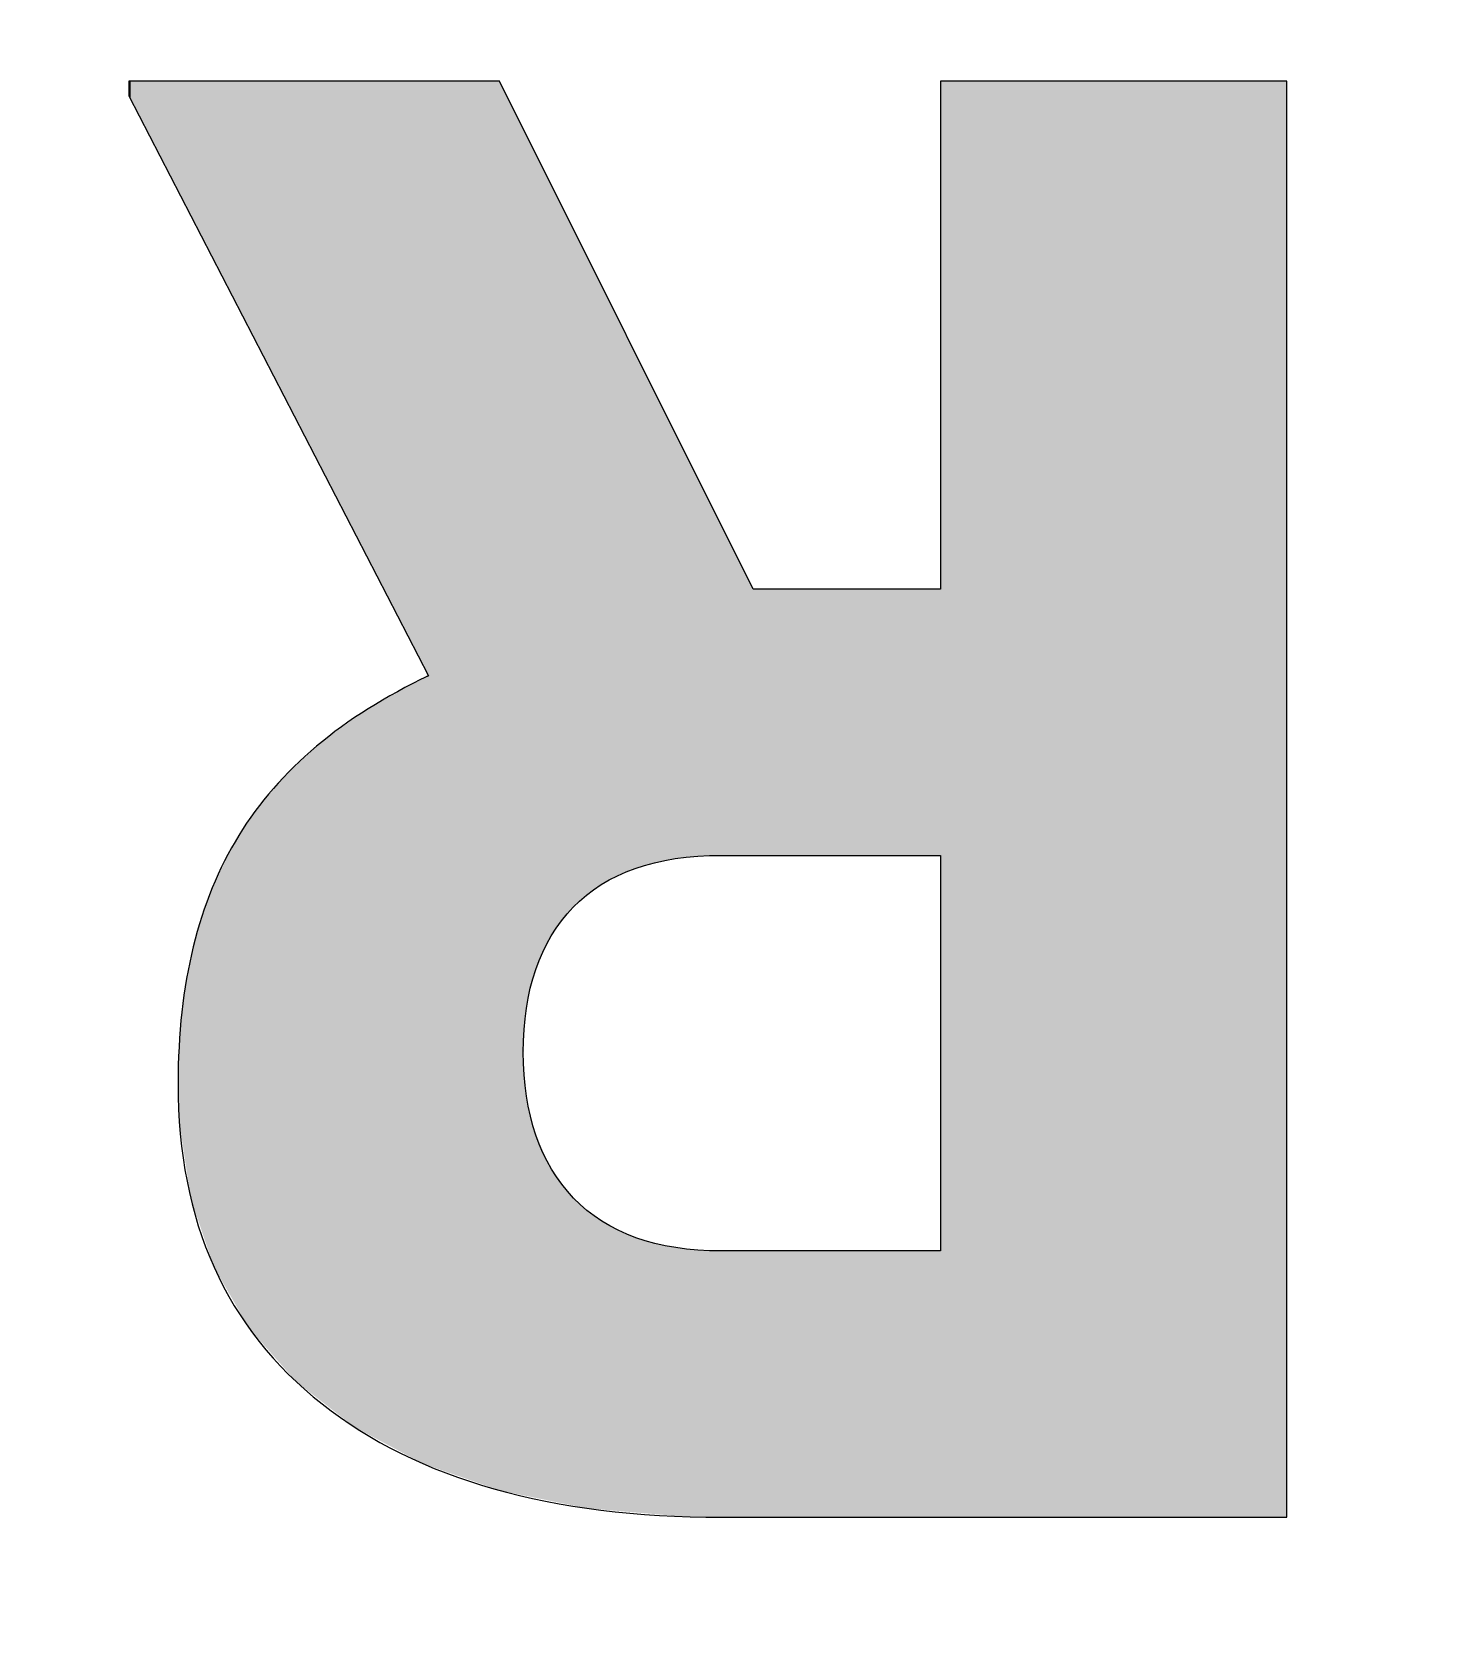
# Model space of a CAD drawing. Extents: x 722 to 1092, y -228 to 1.
# Drawn here: x 768.6 to 771.939, y -104.68 to -100.839 of the extents above; entities that cross this region are included whole.
import ezdxf

# ---------------------------------------------------------------- set-up
doc = ezdxf.new("R2010")
doc.units = 0
doc.layers.add('BOX', color=7, linetype='CONTINUOUS')

# ---------------------------------------------------------------- blocks, each defined once
blk = doc.blocks.new('BLOCK_4')
at = {"layer": 'BOX'}
blk.add_open_spline([(815.3879, -94.5482), (815.3879, -94.5482), (815.3879, -101.2533), (815.3879, -101.2533), (815.3879, -101.2533), (815.3884, -101.2533), (815.3884, -101.2533), (815.3884, -101.2533), (818.3884, -101.2533), (818.3884, -101.2533), (818.3884, -101.2533), (818.3884, -114.1533), (818.3884, -114.1533), (818.3884, -114.1533), (813.1189, -114.1533), (813.1189, -114.1533), (813.1189, -114.1533), (813.1189, -117.1533), (813.1189, -117.1533), (813.1189, -117.1533), (806.682, -117.1533), (806.682, -117.1533), (806.682, -117.1533), (806.682, -113.4533), (806.682, -113.4533), (806.682, -113.4533), (804.0849, -113.4533), (804.0849, -113.4533), (804.0849, -113.4533), (804.0849, -117.1533), (804.0849, -117.1533), (804.0849, -117.1533), (797.6189, -117.1533), (797.6189, -117.1533), (797.6189, -117.1533), (797.6189, -114.1533), (797.6189, -114.1533), (797.6189, -114.1533), (776.3884, -114.1533), (776.3884, -114.1533), (776.3884, -114.1533), (776.3884, -117.1533), (776.3884, -117.1533), (776.3884, -117.1533), (765.3884, -117.1533), (765.3884, -117.1533), (765.3884, -117.1533), (765.3884, -114.1533), (765.3884, -114.1533), (765.3884, -114.1533), (744.1578, -114.1533), (744.1578, -114.1533), (744.1578, -114.1533), (744.1578, -117.1533), (744.1578, -117.1533), (744.1578, -117.1533), (737.7435, -117.1533), (737.7435, -117.1533), (737.7435, -117.1533), (737.7435, -113.4533), (737.7435, -113.4533), (737.7435, -113.4533), (735.0994, -113.4533), (735.0994, -113.4533), (735.0994, -113.4533), (735.0994, -117.1533), (735.0994, -117.1533), (735.0994, -117.1533), (728.6578, -117.1533), (728.6578, -117.1533), (728.6578, -117.1533), (728.6578, -114.1533), (728.6578, -114.1533), (728.6578, -114.1533), (723.3884, -114.1533), (723.3884, -114.1533), (723.3884, -114.1533), (723.3884, -101.2533), (723.3884, -101.2533), (723.3884, -101.2533), (726.3884, -101.2533), (726.3884, -101.2533), (726.3884, -101.2533), (726.3897, -101.2547), (726.3897, -101.2547), (726.3897, -101.2547), (726.3897, -94.5496), (726.3897, -94.5496), (726.3897, -94.5496), (726.3906, -94.5496), (726.3906, -94.5496), (726.3906, -94.5496), (730.4906, -94.5496), (730.4906, -94.5496), (730.4906, -94.5496), (730.4906, -95.7996), (730.4906, -95.7996), (730.4906, -95.7996), (732.5096, -95.7996), (732.5096, -95.7996), (732.5096, -95.7996), (732.5096, -94.5496), (732.5096, -94.5496), (732.5096, -94.5496), (735.4906, -94.5496), (735.4906, -94.5496), (735.4906, -94.5496), (735.4906, -92.0496), (735.4906, -92.0496), (735.4906, -92.0496), (732.5096, -92.0496), (732.5096, -92.0496), (732.5096, -92.0496), (732.5096, -90.7996), (732.5096, -90.7996), (732.5096, -90.7996), (730.4906, -90.7996), (730.4906, -90.7996), (730.4906, -90.7996), (730.4906, -92.0496), (730.4906, -92.0496), (730.4906, -92.0496), (726.3906, -92.0496), (726.3906, -92.0496), (726.3906, -92.0496), (726.3897, -92.0496), (726.3897, -92.0496), (726.3897, -92.0496), (726.3897, -85.3547), (726.3897, -85.3547), (726.3897, -85.3547), (726.3884, -85.3533), (726.3884, -85.3533), (726.3884, -85.3533), (723.3884, -85.3533), (723.3884, -85.3533), (723.3884, -85.3533), (723.3884, -74.3533), (723.3884, -74.3533), (723.3884, -74.3533), (726.3884, -74.3533), (726.3884, -74.3533), (726.3884, -74.3533), (726.3884, -63.3533), (726.3884, -63.3533), (726.3884, -63.3533), (723.3884, -63.3533), (723.3884, -63.3533), (723.3884, -63.3533), (723.3884, -52.3533), (723.3884, -52.3533), (723.3884, -52.3533), (726.3884, -52.3533), (726.3884, -52.3533), (726.3884, -52.3533), (726.3884, -41.3533), (726.3884, -41.3533), (726.3884, -41.3533), (723.3884, -41.3533), (723.3884, -41.3533), (723.3884, -41.3533), (723.3884, -30.3533), (723.3884, -30.3533), (723.3884, -30.3533), (726.3884, -30.3533), (726.3884, -30.3533), (726.3885, -30.3533), (726.3885, -23.6585), (726.3885, -23.6585), (726.3885, -23.6585), (726.3894, -23.6585), (726.3894, -23.6585), (726.3894, -23.6585), (730.4894, -23.6585), (730.4894, -23.6585), (730.4894, -23.6585), (730.4894, -24.9085), (730.4894, -24.9085), (730.4894, -24.9085), (732.5083, -24.9085), (732.5083, -24.9085), (732.5083, -24.9085), (732.5083, -23.6585), (732.5083, -23.6585), (732.5083, -23.6585), (735.4894, -23.6585), (735.4894, -23.6585), (735.4894, -23.6585), (735.4894, -21.1585), (735.4894, -21.1585), (735.4894, -21.1585), (732.5083, -21.1585), (732.5083, -21.1585), (732.5083, -21.1585), (732.5083, -19.9085), (732.5083, -19.9085), (732.5083, -19.9085), (730.4894, -19.9085), (730.4894, -19.9085), (730.4894, -19.9085), (730.4894, -21.1585), (730.4894, -21.1585), (730.4894, -21.1585), (726.3894, -21.1585), (726.3894, -21.1585), (726.3894, -21.1585), (726.3885, -21.1585), (726.3885, -21.1585), (726.3885, -21.1585), (726.3885, -14.4533), (726.3885, -14.4533), (726.3885, -14.4533), (726.3884, -14.4533), (726.3884, -14.4533), (726.3884, -14.4533), (723.3884, -14.4533), (723.3884, -14.4533), (723.3884, -14.4533), (723.3884, -1.5533), (723.3884, -1.5533), (723.3884, -1.5533), (728.6578, -1.5533), (728.6578, -1.5533), (728.6578, -1.5533), (728.6578, 1.4467), (728.6578, 1.4467), (728.6578, 1.4467), (735.0994, 1.4467), (735.0994, 1.4467), (735.0994, 1.4467), (735.0994, -2.2533), (735.0994, -2.2533), (735.0994, -2.2533), (737.7435, -2.2533), (737.7435, -2.2533), (737.7435, -2.2533), (737.7435, 1.4467), (737.7435, 1.4467), (737.7435, 1.4467), (744.1578, 1.4467), (744.1578, 1.4467), (744.1578, 1.4467), (744.1578, -1.5533), (744.1578, -1.5533), (744.1578, -1.5533), (765.3884, -1.5533), (765.3884, -1.5533), (765.3884, -1.5533), (765.3884, 1.4467), (765.3884, 1.4467), (765.3884, 1.4467), (776.3884, 1.4467), (776.3884, 1.4467), (776.3884, 1.4467), (776.3884, -1.5533), (776.3884, -1.5533), (776.3884, -1.5533), (797.6189, -1.5533), (797.6189, -1.5533), (797.6189, -1.5533), (797.6189, 1.4467), (797.6189, 1.4467), (797.6189, 1.4467), (804.0849, 1.4467), (804.0849, 1.4467), (804.0849, 1.4467), (804.0849, -2.2533), (804.0849, -2.2533), (804.0849, -2.2533), (806.682, -2.2533), (806.682, -2.2533), (806.682, -2.2533), (806.682, 1.4467), (806.682, 1.4467), (806.682, 1.4467), (813.1189, 1.4467), (813.1189, 1.4467), (813.1189, 1.4467), (813.1189, -1.5533), (813.1189, -1.5533), (813.1189, -1.5533), (818.3884, -1.5533), (818.3884, -1.5533), (818.3884, -1.5533), (818.3884, -14.4533), (818.3884, -14.4533), (818.3884, -14.4533), (815.3884, -14.4533), (815.3884, -14.4533), (815.3884, -14.4533), (815.3884, -21.1482), (815.3884, -21.1482), (815.3884, -21.1482), (815.3875, -21.1482), (815.3875, -21.1482), (815.3875, -21.1482), (811.2875, -21.1482), (811.2875, -21.1482), (811.2875, -21.1482), (811.2875, -19.8982), (811.2875, -19.8982), (811.2875, -19.8982), (809.2686, -19.8982), (809.2686, -19.8982), (809.2686, -19.8982), (809.2686, -21.1482), (809.2686, -21.1482), (809.2686, -21.1482), (806.2875, -21.1482), (806.2875, -21.1482), (806.2875, -21.1482), (806.2875, -23.6482), (806.2875, -23.6482), (806.2875, -23.6482), (809.2686, -23.6482), (809.2686, -23.6482), (809.2686, -23.6482), (809.2686, -24.8982), (809.2686, -24.8982), (809.2686, -24.8982), (811.2875, -24.8982), (811.2875, -24.8982), (811.2875, -24.8982), (811.2875, -23.6482), (811.2875, -23.6482), (811.2875, -23.6482), (815.3875, -23.6482), (815.3875, -23.6482), (815.3875, -23.6482), (815.3884, -23.6482), (815.3884, -23.6482), (815.3884, -23.6482), (815.3884, -30.3533), (815.3884, -30.3533), (815.3884, -30.3533), (818.3884, -30.3533), (818.3884, -30.3533), (818.3884, -30.3533), (818.3884, -41.3533), (818.3884, -41.3533), (818.3884, -41.3533), (815.3884, -41.3533), (815.3884, -41.3533), (815.3884, -41.3533), (815.3884, -52.3533), (815.3884, -52.3533), (815.3884, -52.3533), (818.3884, -52.3533), (818.3884, -52.3533), (818.3884, -52.3533), (818.3884, -63.3533), (818.3884, -63.3533), (818.3884, -63.3533), (815.3884, -63.3533), (815.3884, -63.3533), (815.3884, -63.3533), (815.3884, -74.3533), (815.3884, -74.3533), (815.3884, -74.3533), (818.3884, -74.3533), (818.3884, -74.3533), (818.3884, -74.3533), (818.3884, -85.3533), (818.3884, -85.3533), (818.3884, -85.3533), (815.3884, -85.3533), (815.3884, -85.3533), (815.3884, -85.3533), (815.3879, -85.3533), (815.3879, -85.3533), (815.3879, -85.3533), (815.3879, -92.0482), (815.3879, -92.0482), (815.3879, -92.0482), (815.387, -92.0482), (815.387, -92.0482), (815.387, -92.0482), (811.287, -92.0482), (811.287, -92.0482), (811.287, -92.0482), (811.287, -90.7982), (811.287, -90.7982), (811.287, -90.7982), (809.2681, -90.7982), (809.2681, -90.7982), (809.2681, -90.7982), (809.2681, -92.0482), (809.2681, -92.0482), (809.2681, -92.0482), (806.287, -92.0482), (806.287, -92.0482), (806.287, -92.0482), (806.287, -94.5482), (806.287, -94.5482), (806.287, -94.5482), (809.2681, -94.5482), (809.2681, -94.5482), (809.2681, -94.5482), (809.2681, -95.7982), (809.2681, -95.7982), (809.2681, -95.7982), (811.287, -95.7982), (811.287, -95.7982), (811.287, -95.7982), (811.287, -94.5482), (811.287, -94.5482), (811.287, -94.5482), (815.387, -94.5482), (815.387, -94.5482), (815.387, -94.5482), (815.3879, -94.5482), (815.3879, -94.5482)], degree=3, knots=[0, 0, 0, 0, 1, 1, 1, 2, 2, 2, 3, 3, 3, 4, 4, 4, 5, 5, 5, 6, 6, 6, 7, 7, 7, 8, 8, 8, 9, 9, 9, 10, 10, 10, 11, 11, 11, 12, 12, 12, 13, 13, 13, 14, 14, 14, 15, 15, 15, 16, 16, 16, 17, 17, 17, 18, 18, 18, 19, 19, 19, 20, 20, 20, 21, 21, 21, 22, 22, 22, 23, 23, 23, 24, 24, 24, 25, 25, 25, 26, 26, 26, 27, 27, 27, 28, 28, 28, 29, 29, 29, 30, 30, 30, 31, 31, 31, 32, 32, 32, 33, 33, 33, 34, 34, 34, 35, 35, 35, 36, 36, 36, 37, 37, 37, 38, 38, 38, 39, 39, 39, 40, 40, 40, 41, 41, 41, 42, 42, 42, 43, 43, 43, 44, 44, 44, 45, 45, 45, 46, 46, 46, 47, 47, 47, 48, 48, 48, 49, 49, 49, 50, 50, 50, 51, 51, 51, 52, 52, 52, 53, 53, 53, 54, 54, 54, 55, 55, 55, 56, 56, 56, 57, 57, 57, 58, 58, 58, 59, 59, 59, 60, 60, 60, 61, 61, 61, 62, 62, 62, 63, 63, 63, 64, 64, 64, 65, 65, 65, 66, 66, 66, 67, 67, 67, 68, 68, 68, 69, 69, 69, 70, 70, 70, 71, 71, 71, 72, 72, 72, 73, 73, 73, 74, 74, 74, 75, 75, 75, 76, 76, 76, 77, 77, 77, 78, 78, 78, 79, 79, 79, 80, 80, 80, 81, 81, 81, 82, 82, 82, 83, 83, 83, 84, 84, 84, 85, 85, 85, 86, 86, 86, 87, 87, 87, 88, 88, 88, 89, 89, 89, 90, 90, 90, 91, 91, 91, 92, 92, 92, 93, 93, 93, 94, 94, 94, 95, 95, 95, 96, 96, 96, 97, 97, 97, 98, 98, 98, 99, 99, 99, 100, 100, 100, 101, 101, 101, 102, 102, 102, 103, 103, 103, 104, 104, 104, 105, 105, 105, 106, 106, 106, 107, 107, 107, 108, 108, 108, 109, 109, 109, 110, 110, 110, 111, 111, 111, 112, 112, 112, 113, 113, 113, 114, 114, 114, 115, 115, 115, 116, 116, 116, 117, 117, 117, 118, 118, 118, 119, 119, 119, 120, 120, 120, 121, 121, 121, 122, 122, 122, 123, 123, 123, 124, 124, 124, 125, 125, 125, 126, 126, 126, 127, 127, 127, 128, 128, 128, 129, 129, 129, 130, 130, 130, 131, 131, 131, 132, 132, 132, 133, 133, 133, 134, 134, 134, 135, 135, 135, 136, 136, 136, 137, 137, 137, 137], dxfattribs=at)
blk = doc.blocks.new('BLOCK_3')
at = {"layer": 'BOX'}
blk.add_blockref('BLOCK_4', (0, 0), dxfattribs=at)
blk = doc.blocks.new('*U21')
at = {"layer": 'BOX', "color": 7}
for points in [[(768.8297, -100.9879), (768.8297, -100.9551), (768.8342, -100.999)], [(768.8342, -100.999), (768.8297, -100.9551), (768.8342, -100.9551)], [(768.8421, -101.0143), (768.8342, -100.9551), (768.8421, -100.955)], [(768.8342, -100.999), (768.8342, -100.9551), (768.8421, -101.0143)], [(768.8421, -101.0143), (768.8421, -100.955), (768.8487, -101.0271)], [(768.8487, -101.0271), (768.8421, -100.955), (768.8487, -100.955)], [(768.8487, -101.0271), (768.8487, -100.955), (768.8721, -101.0723)], [(768.8721, -101.0723), (768.8487, -100.955), (768.8721, -100.955)], [(768.8721, -101.0723), (768.8721, -100.955), (768.8989, -101.124)], [(768.8989, -101.124), (768.8721, -100.955), (768.8989, -100.955)], [(768.8989, -101.124), (768.8989, -100.955), (768.9033, -101.1326)], [(768.9033, -101.1326), (768.8989, -100.955), (768.9033, -100.955)], [(768.9033, -101.1326), (768.9033, -100.955), (768.9411, -101.2056)], [(768.9411, -101.2056), (768.9033, -100.955), (768.9411, -100.955)], [(768.9411, -101.2056), (768.9411, -100.955), (768.9469, -101.217)], [(768.9469, -101.217), (768.9411, -100.955), (768.9469, -100.955)], [(768.9469, -101.217), (768.9469, -100.955), (768.9487, -101.2203)], [(768.9487, -101.2203), (768.9469, -100.955), (768.9487, -100.955)], [(768.9487, -101.2203), (768.9487, -100.955), (768.9499, -101.2228)], [(768.9499, -101.2228), (768.9487, -100.955), (768.9499, -100.955)], [(768.9499, -101.2228), (768.9499, -100.955), (768.961, -101.2442)], [(768.961, -101.2442), (768.9499, -100.955), (768.961, -100.955)], [(768.961, -101.2442), (768.961, -100.955), (768.9771, -101.2754)], [(768.9771, -101.2754), (768.961, -100.955), (768.9771, -100.955)], [(768.9771, -101.2754), (768.9771, -100.955), (768.9853, -101.2911)], [(768.9853, -101.2911), (768.9771, -100.955), (768.9853, -100.955)], [(768.9853, -101.2911), (768.9853, -100.955), (768.9914, -101.303)], [(768.9914, -101.303), (768.9853, -100.955), (768.9914, -100.955)], [(768.9914, -101.303), (768.9914, -100.955), (769.0214, -101.3611)], [(769.0214, -101.3611), (768.9914, -100.955), (769.0214, -100.955)], [(769.0214, -101.3611), (769.0214, -100.955), (769.0321, -101.3816)], [(769.0321, -101.3816), (769.0214, -100.955), (769.0321, -100.955)], [(769.0321, -101.3816), (769.0321, -100.955), (769.0326, -101.3826)], [(769.0326, -101.3826), (769.0321, -100.955), (769.0326, -100.955)], [(769.0326, -101.3826), (769.0326, -100.955), (769.0695, -101.454)], [(769.0695, -101.454), (769.0326, -100.955), (769.0695, -100.955)], [(769.0695, -101.454), (769.0695, -100.955), (769.1087, -101.5298)], [(769.1087, -101.5298), (769.0695, -100.955), (769.1087, -100.955)], [(769.1087, -101.5298), (769.1087, -100.955), (769.1163, -101.5444)], [(769.1163, -101.5444), (769.1087, -100.955), (769.1163, -100.955)], [(769.1163, -101.5444), (769.1163, -100.955), (769.1298, -101.5706)], [(769.1298, -101.5706), (769.1163, -100.955), (769.1298, -100.955)], [(769.1298, -101.5706), (769.1298, -100.955), (769.1362, -101.5829)], [(769.1362, -101.5829), (769.1298, -100.955), (769.1362, -100.955)], [(769.1362, -101.5829), (769.1362, -100.955), (769.2034, -101.7129)], [(769.2034, -101.7129), (769.1362, -100.955), (769.2034, -100.955)], [(769.2034, -101.7129), (769.2034, -100.955), (769.2282, -101.7609)], [(769.2282, -101.7609), (769.2034, -100.955), (769.2282, -100.955)], [(769.2282, -101.7609), (769.2282, -100.955), (769.2905, -101.8813)], [(769.2905, -101.8813), (769.2282, -100.955), (769.2905, -100.955)], [(769.2905, -101.8813), (769.2905, -100.955), (769.3478, -101.9922)], [(769.3478, -101.9922), (769.2905, -100.955), (769.3478, -100.955)], [(769.3478, -101.9922), (769.3478, -100.955), (769.3674, -102.0301)], [(769.3674, -102.0301), (769.3478, -100.955), (769.3674, -100.955)], [(769.3674, -102.0301), (769.3674, -100.955), (769.3731, -102.0411)], [(769.3731, -102.0411), (769.3674, -100.955), (769.3731, -100.955)], [(769.3731, -102.0411), (769.3731, -100.955), (769.391, -102.0757)], [(769.391, -102.0757), (769.3731, -100.955), (769.391, -100.955)], [(769.391, -102.0757), (769.391, -100.955), (769.4374, -102.1656)], [(769.4374, -102.1656), (769.391, -100.955), (769.4374, -100.955)], [(769.4374, -102.1656), (769.4374, -100.955), (769.4743, -102.2368)], [(769.4743, -102.2368), (769.4374, -100.955), (769.4743, -100.955)], [(769.4743, -102.2368), (769.4743, -100.955), (769.498, -102.2828)], [(769.498, -102.2828), (769.4743, -100.955), (769.498, -100.955)], [(769.498, -102.2828), (769.498, -100.955), (769.5043, -102.2949)], [(769.5043, -102.2949), (769.498, -100.955), (769.5043, -100.955)], [(769.5043, -102.2949), (769.5043, -100.955), (769.5049, -102.296)], [(769.5049, -102.296), (769.5043, -100.955), (769.5049, -100.955)], [(769.5049, -102.296), (769.5049, -100.955), (769.5264, -102.3376)], [(769.5264, -102.3376), (769.5049, -100.955), (769.5264, -100.955)], [(769.5264, -102.3376), (769.5264, -100.955), (769.5292, -102.343)], [(769.5292, -102.343), (769.5264, -100.955), (769.5292, -100.955)], [(769.5292, -102.343), (769.5292, -100.955), (769.5355, -102.3551)], [(769.5355, -102.3551), (769.5292, -100.955), (769.5355, -100.955)], [(769.5355, -102.3551), (769.5355, -100.955), (769.5395, -102.3629)], [(769.5395, -102.3629), (769.5355, -100.955), (769.5395, -100.955)], [(769.5395, -104.246), (769.5395, -100.955), (769.6034, -104.2683)], [(769.6034, -104.2683), (769.5395, -100.955), (769.6034, -100.955)], [(769.6034, -104.2683), (769.6034, -100.955), (769.678, -104.2944)], [(769.678, -104.2944), (769.6034, -100.955), (769.678, -100.955)], [(769.678, -104.2944), (769.678, -100.955), (769.7109, -104.3059)], [(769.7109, -104.3059), (769.678, -100.955), (769.7109, -100.955)], [(769.7109, -104.3059), (769.7109, -100.955), (769.7129, -104.3066)], [(769.7129, -104.3066), (769.7109, -100.955), (769.7129, -100.9581)], [(769.7129, -104.3066), (769.7129, -100.9581), (769.7137, -104.3067)], [(769.7137, -104.3067), (769.7129, -100.9581), (769.7137, -100.9594)], [(769.7137, -104.3067), (769.7137, -100.9594), (769.7241, -104.3089)], [(769.7241, -104.3089), (769.7137, -100.9594), (769.7241, -100.9803)], [(769.7241, -104.3089), (769.7241, -100.9803), (769.7422, -104.3126)], [(769.7422, -104.3126), (769.7241, -100.9803), (769.7422, -101.0166)], [(770.7622, -104.3698), (770.7599, -100.9564), (770.7622, -100.955)], [(770.7599, -104.3698), (770.7599, -100.9564), (770.7622, -104.3698)], [(770.7622, -104.3698), (770.7622, -100.955), (770.7996, -104.3698)], [(770.7996, -104.3698), (770.7622, -100.955), (770.7996, -100.955)], [(770.7996, -104.3698), (770.7996, -100.955), (770.8743, -104.3698)], [(770.8743, -104.3698), (770.7996, -100.955), (770.8743, -100.955)], [(770.8743, -104.3698), (770.8743, -100.955), (770.974, -104.3698)], [(770.974, -104.3698), (770.8743, -100.955), (770.974, -100.955)], [(770.974, -104.3698), (770.974, -100.955), (770.9761, -104.3698)], [(770.9761, -104.3698), (770.974, -100.955), (770.9761, -100.955)], [(770.9761, -104.3698), (770.9761, -100.955), (771.0947, -104.3698)], [(771.0947, -104.3698), (770.9761, -100.955), (771.0947, -100.955)], [(771.0947, -104.3698), (771.0947, -100.955), (771.1726, -104.3698)], [(771.1726, -104.3698), (771.0947, -100.955), (771.1726, -100.955)], [(771.1726, -104.3698), (771.1726, -100.955), (771.3405, -104.3698)], [(771.3405, -104.3698), (771.1726, -100.955), (771.3405, -100.955)], [(771.3405, -104.3698), (771.3405, -100.955), (771.349, -104.3698)], [(771.349, -104.3698), (771.3405, -100.955), (771.349, -100.955)], [(771.349, -104.3698), (771.349, -100.955), (771.4471, -104.3698)], [(771.4471, -104.3698), (771.349, -100.955), (771.4471, -100.955)], [(771.4471, -104.3698), (771.4471, -100.955), (771.4864, -104.3698)], [(771.4864, -104.3698), (771.4471, -100.955), (771.4864, -100.955)], [(771.4864, -104.3698), (771.4864, -100.955), (771.529, -104.3698)], [(771.529, -104.3698), (771.4864, -100.955), (771.529, -100.955)], [(771.529, -104.3698), (771.529, -100.955), (771.5352, -104.3698)], [(771.5352, -104.3698), (771.529, -100.955), (771.5352, -100.955)], [(771.5352, -104.3698), (771.5352, -100.955), (771.568, -104.3698)], [(771.568, -104.3698), (771.5352, -100.955), (771.568, -100.955)], [(771.568, -104.3698), (771.568, -100.955), (771.5759, -104.3698)], [(771.5759, -104.3698), (771.568, -100.955), (771.5759, -100.955)], [(771.5759, -104.3698), (771.5759, -100.955), (771.5825, -104.3698)], [(771.5825, -104.3698), (771.5759, -100.955), (771.5825, -100.955)], [(771.5825, -104.3698), (771.5825, -100.955), (771.583, -104.3556)], [(771.583, -104.3556), (771.5825, -100.955), (771.583, -100.955)], [(771.583, -104.3556), (771.583, -100.955), (771.5831, -104.3546)], [(771.5831, -104.3546), (771.583, -100.955), (771.5831, -100.9768)], [(769.7422, -104.3126), (769.7422, -101.0166), (769.7671, -104.3176)], [(769.7671, -104.3176), (769.7422, -101.0166), (769.7671, -101.0665)], [(769.7671, -104.3176), (769.7671, -101.0665), (769.7683, -104.3179)], [(769.7683, -104.3179), (769.7671, -101.0665), (769.7683, -101.0688)], [(769.7683, -103.2912), (769.7683, -101.0688), (769.7707, -103.1973)], [(769.7707, -103.1973), (769.7683, -101.0688), (769.7707, -101.0736)], [(769.7707, -103.1973), (769.7707, -101.0736), (769.7773, -103.1565)], [(769.7773, -103.1565), (769.7707, -101.0736), (769.7773, -101.0868)], [(769.7773, -103.1565), (769.7773, -101.0868), (769.7844, -103.112)], [(769.7844, -103.112), (769.7773, -101.0868), (769.7844, -101.1012)], [(769.7844, -103.112), (769.7844, -101.1012), (769.7977, -103.0717)], [(769.7977, -103.0717), (769.7844, -101.1012), (769.7977, -101.1277)], [(769.7977, -103.0717), (769.7977, -101.1277), (769.8095, -103.0359)], [(769.8095, -103.0359), (769.7977, -101.1277), (769.8095, -101.1514)], [(769.8095, -103.0359), (769.8095, -101.1514), (769.8296, -102.9992)], [(769.8296, -102.9992), (769.8095, -101.1514), (769.8296, -101.1916)], [(769.8296, -102.9992), (769.8296, -101.1916), (769.8335, -102.992)], [(769.8335, -102.992), (769.8296, -101.1916), (769.8335, -101.1995)], [(769.8335, -102.992), (769.8335, -101.1995), (769.8459, -102.9692)], [(769.8459, -102.9692), (769.8335, -101.1995), (769.8459, -101.2244)], [(769.8459, -102.9692), (769.8459, -101.2244), (769.8729, -102.9369)], [(769.8729, -102.9369), (769.8459, -101.2244), (769.8729, -101.2785)], [(769.8729, -102.9369), (769.8729, -101.2785), (769.8937, -102.9119)], [(769.8937, -102.9119), (769.8729, -101.2785), (769.8937, -101.3202)], [(769.8937, -102.9119), (769.8937, -101.3202), (769.8989, -102.9074)], [(769.8989, -102.9074), (769.8937, -101.3202), (769.8989, -101.3305)], [(769.8989, -102.9074), (769.8989, -101.3305), (769.9156, -102.8928)], [(769.9156, -102.8928), (769.8989, -101.3305), (769.9156, -101.3639)], [(769.9156, -102.8928), (769.9156, -101.3639), (769.9184, -102.8902)], [(769.9184, -102.8902), (769.9156, -101.3639), (769.9184, -101.3697)], [(769.9184, -102.8902), (769.9184, -101.3697), (769.9219, -102.8872)], [(769.9219, -102.8872), (769.9184, -101.3697), (769.9219, -101.3766)], [(769.9219, -102.8872), (769.9219, -101.3766), (769.9275, -102.8833)], [(769.9275, -102.8833), (769.9219, -101.3766), (769.9275, -101.3879)], [(769.9275, -102.8833), (769.9275, -101.3879), (769.9527, -102.8656)], [(769.9527, -102.8656), (769.9275, -101.3879), (769.9527, -101.4384)], [(769.9527, -102.8656), (769.9527, -101.4384), (769.9589, -102.8621)], [(769.9589, -102.8621), (769.9527, -101.4384), (769.9589, -101.4508)], [(769.9589, -102.8621), (769.9589, -101.4508), (769.9864, -102.8468)], [(769.9864, -102.8468), (769.9589, -101.4508), (769.9864, -101.5058)], [(769.9864, -102.8468), (769.9864, -101.5058), (769.9929, -102.8439)], [(769.9929, -102.8439), (769.9864, -101.5058), (769.9929, -101.519)], [(769.9929, -102.8439), (769.9929, -101.519), (770.0228, -102.831)], [(770.0228, -102.831), (769.9929, -101.519), (770.0228, -101.5788)], [(770.0228, -102.831), (770.0228, -101.5788), (770.0297, -102.8287)], [(770.0297, -102.8287), (770.0228, -101.5788), (770.0297, -101.5926)], [(770.0297, -102.8287), (770.0297, -101.5926), (770.062, -102.8181)], [(770.062, -102.8181), (770.0297, -101.5926), (770.062, -101.6573)], [(770.062, -102.8181), (770.062, -101.6573), (770.0691, -102.8164)], [(770.0691, -102.8164), (770.062, -101.6573), (770.0691, -101.6717)], [(770.0691, -102.8164), (770.0691, -101.6717), (770.0966, -102.8099)], [(770.0966, -102.8099), (770.0691, -101.6717), (770.0966, -101.7268)], [(770.0966, -102.8099), (770.0966, -101.7268), (770.1039, -102.8082)], [(770.1039, -102.8082), (770.0966, -101.7268), (770.1039, -101.7414)], [(770.1039, -102.8082), (770.1039, -101.7414), (770.1113, -102.807)], [(770.1113, -102.807), (770.1039, -101.7414), (770.1113, -101.7561)], [(770.1113, -102.807), (770.1113, -101.7561), (770.1459, -102.8016)], [(770.1459, -102.8016), (770.1113, -101.7561), (770.1459, -101.8255)], [(770.1459, -102.8016), (770.1459, -101.8255), (770.1487, -102.8012)], [(770.1487, -102.8012), (770.1459, -101.8255), (770.1487, -101.8311)], [(770.1487, -102.8012), (770.1487, -101.8311), (770.1561, -102.8006)], [(770.1561, -102.8006), (770.1487, -101.8311), (770.1561, -101.8459)], [(770.1561, -102.8006), (770.1561, -101.8459), (770.1805, -102.7985)], [(770.1805, -102.7985), (770.1561, -101.8459), (770.1805, -101.8948)], [(770.1805, -102.7985), (770.1805, -101.8948), (770.1962, -102.7972)], [(770.1962, -102.7972), (770.1805, -101.8948), (770.1962, -101.9264)], [(770.1962, -102.7972), (770.1962, -101.9264), (770.2036, -102.7969)], [(770.2036, -102.7969), (770.1962, -101.9264), (770.2036, -101.9411)], [(770.2036, -102.7969), (770.2036, -101.9411), (770.2062, -102.7968)], [(770.2062, -102.7968), (770.2036, -101.9411), (770.2062, -101.9463)], [(770.2062, -102.7968), (770.2062, -101.9463), (770.221, -102.7963)], [(770.221, -102.7963), (770.2062, -101.9463), (770.221, -101.9761)], [(770.221, -102.7963), (770.221, -101.9761), (770.2284, -102.7962)], [(770.2284, -102.7962), (770.221, -101.9761), (770.2284, -101.9908)], [(770.2284, -102.7962), (770.2284, -101.9908), (770.2337, -102.7961)], [(770.2337, -102.7961), (770.2284, -101.9908), (770.2337, -102.0015)], [(770.2337, -102.7961), (770.2337, -102.0015), (770.2368, -102.7961)], [(770.2368, -102.7961), (770.2337, -102.0015), (770.2368, -102.0077)], [(770.2368, -102.7961), (770.2368, -102.0077), (770.2392, -102.7961)], [(770.2392, -102.7961), (770.2368, -102.0077), (770.2392, -102.0125)], [(770.2392, -102.7961), (770.2392, -102.0125), (770.2392, -102.7961)], [(770.2392, -102.7961), (770.2392, -102.0125), (770.2392, -102.0125)], [(770.2392, -102.7961), (770.2392, -102.0125), (770.2396, -102.7961)], [(770.2396, -102.7961), (770.2392, -102.0125), (770.2396, -102.0132)], [(770.2396, -102.7961), (770.2396, -102.0132), (770.2407, -102.7961)], [(770.2407, -102.7961), (770.2396, -102.0132), (770.2407, -102.0155)], [(770.2407, -102.7961), (770.2407, -102.0155), (770.2414, -102.7961)], [(770.2414, -102.7961), (770.2407, -102.0155), (770.2414, -102.0168)], [(770.2414, -102.7961), (770.2414, -102.0168), (770.2466, -102.7961)], [(770.2466, -102.7961), (770.2414, -102.0168), (770.2466, -102.0272)], [(770.2466, -102.7961), (770.2466, -102.0272), (770.2497, -102.7961)], [(770.2497, -102.7961), (770.2466, -102.0272), (770.2497, -102.0336)], [(770.2497, -102.7961), (770.2497, -102.0336), (770.2501, -102.7961)], [(770.2501, -102.7961), (770.2497, -102.0336), (770.2501, -102.0343)], [(770.2501, -102.7961), (770.2501, -102.0343), (770.2603, -102.7961)], [(770.2603, -102.7961), (770.2501, -102.0343), (770.2603, -102.0548)], [(770.2603, -102.7961), (770.2603, -102.0548), (770.2616, -102.7961)], [(770.2616, -102.7961), (770.2603, -102.0548), (770.2616, -102.0573)], [(770.2616, -102.7961), (770.2616, -102.0573), (770.2672, -102.7961)], [(770.2672, -102.7961), (770.2616, -102.0573), (770.2672, -102.0686)], [(770.2672, -102.7961), (770.2672, -102.0686), (770.2765, -102.7961)], [(770.2765, -102.7961), (770.2672, -102.0686), (770.2765, -102.0873)], [(770.2765, -102.7961), (770.2765, -102.0873), (770.2836, -102.7961)], [(770.2836, -102.7961), (770.2765, -102.0873), (770.2836, -102.1014)], [(770.2836, -102.7961), (770.2836, -102.1014), (770.291, -102.7961)], [(770.291, -102.7961), (770.2836, -102.1014), (770.291, -102.1163)], [(770.291, -102.7961), (770.291, -102.1163), (770.2969, -102.7961)], [(770.2969, -102.7961), (770.291, -102.1163), (770.2969, -102.128)], [(770.2969, -102.7961), (770.2969, -102.128), (770.2969, -102.7961)], [(770.2969, -102.7961), (770.2969, -102.128), (770.2969, -102.1282)], [(770.2969, -102.7961), (770.2969, -102.1282), (770.3097, -102.7961)], [(770.3097, -102.7961), (770.2969, -102.1282), (770.3097, -102.1538)], [(770.3097, -102.7961), (770.3097, -102.1538), (770.3116, -102.7961)], [(770.3116, -102.7961), (770.3097, -102.1538), (770.3116, -102.1575)], [(770.3116, -102.7961), (770.3116, -102.1575), (770.3142, -102.7961)], [(770.3142, -102.7961), (770.3116, -102.1575), (770.3142, -102.1629)], [(770.3142, -102.7961), (770.3142, -102.1629), (770.3205, -102.7961)], [(770.3205, -102.7961), (770.3142, -102.1629), (770.3205, -102.1629)], [(770.3205, -102.7961), (770.3205, -102.1629), (770.3271, -102.7961)], [(770.3271, -102.7961), (770.3205, -102.1629), (770.3271, -102.1629)], [(770.3271, -102.7961), (770.3271, -102.1629), (770.3619, -102.7961)], [(770.3619, -102.7961), (770.3271, -102.1629), (770.3619, -102.1629)], [(770.3619, -102.7961), (770.3619, -102.1629), (770.3815, -102.7961)], [(770.3815, -102.7961), (770.3619, -102.1629), (770.3815, -102.1629)], [(770.3815, -102.7961), (770.3815, -102.1629), (770.3926, -102.7961)], [(770.3926, -102.7961), (770.3815, -102.1629), (770.3926, -102.1629)], [(770.3926, -102.7961), (770.3926, -102.1629), (770.4149, -102.7961)], [(770.4149, -102.7961), (770.3926, -102.1629), (770.4149, -102.1629)], [(770.4149, -102.7961), (770.4149, -102.1629), (770.4751, -102.7961)], [(770.4751, -102.7961), (770.4149, -102.1629), (770.4751, -102.1629)], [(770.4751, -102.7961), (770.4751, -102.1629), (770.4752, -102.7961)], [(770.4752, -102.7961), (770.4751, -102.1629), (770.4752, -102.1629)], [(770.4752, -102.7961), (770.4752, -102.1629), (770.5481, -102.7961)], [(770.5481, -102.7961), (770.4752, -102.1629), (770.5481, -102.1629)], [(770.5481, -102.7961), (770.5481, -102.1629), (770.56, -102.7961)], [(770.56, -102.7961), (770.5481, -102.1629), (770.56, -102.1629)], [(770.56, -102.7961), (770.56, -102.1629), (770.5783, -102.7961)], [(770.5783, -102.7961), (770.56, -102.1629), (770.5783, -102.1629)], [(770.5783, -102.7961), (770.5783, -102.1629), (770.609, -102.7961)], [(770.609, -102.7961), (770.5783, -102.1629), (770.609, -102.1629)], [(770.609, -102.7961), (770.609, -102.1629), (770.6285, -102.7961)], [(770.6285, -102.7961), (770.609, -102.1629), (770.6285, -102.1629)], [(770.6285, -102.7961), (770.6285, -102.1629), (770.6391, -102.7961)], [(770.6391, -102.7961), (770.6285, -102.1629), (770.6391, -102.1629)], [(770.6391, -102.7961), (770.6391, -102.1629), (770.6644, -102.7961)], [(770.6644, -102.7961), (770.6391, -102.1629), (770.6644, -102.1629)], [(770.6644, -102.7961), (770.6644, -102.1629), (770.6739, -102.7961)], [(770.6739, -102.7961), (770.6644, -102.1629), (770.6739, -102.1629)], [(770.6739, -102.7961), (770.6739, -102.1629), (770.696, -102.7961)], [(770.696, -102.7961), (770.6739, -102.1629), (770.696, -102.1629)], [(770.696, -102.7961), (770.696, -102.1629), (770.7041, -102.7961)], [(770.7041, -102.7961), (770.696, -102.1629), (770.7041, -102.1629)], [(770.7041, -102.7961), (770.7041, -102.1629), (770.7187, -102.7961)], [(770.7187, -102.7961), (770.7041, -102.1629), (770.7187, -102.1629)], [(770.7187, -102.7961), (770.7187, -102.1629), (770.7224, -102.7961)], [(770.7224, -102.7961), (770.7187, -102.1629), (770.7224, -102.1629)], [(770.7224, -102.7961), (770.7224, -102.1629), (770.7288, -102.7961)], [(770.7288, -102.7961), (770.7224, -102.1629), (770.7288, -102.1629)], [(770.7288, -102.7961), (770.7288, -102.1629), (770.7425, -102.7961)], [(770.7425, -102.7961), (770.7288, -102.1629), (770.7425, -102.1629)], [(770.7425, -102.7961), (770.7425, -102.1629), (770.747, -102.7961)], [(770.747, -102.7961), (770.7425, -102.1629), (770.747, -102.1629)], [(770.747, -102.7961), (770.747, -102.1629), (770.7505, -102.7961)], [(770.7505, -102.7961), (770.747, -102.1629), (770.7505, -102.1629)], [(770.7554, -102.7961), (770.7505, -102.1629), (770.7554, -102.1624)], [(770.7505, -102.7961), (770.7505, -102.1629), (770.7554, -102.7961)], [(770.7575, -102.7961), (770.7554, -102.1624), (770.7575, -102.1622)], [(770.7554, -102.7961), (770.7554, -102.1624), (770.7575, -102.7961)], [(770.7599, -102.7961), (770.7575, -102.1622), (770.7599, -102.162)], [(770.7575, -102.7961), (770.7575, -102.1622), (770.7599, -102.7961)], [(769.5355, -104.2446), (769.5292, -102.3755), (769.5355, -102.3724)], [(769.5395, -104.246), (769.5355, -102.3724), (769.5395, -102.3629)], [(769.5355, -104.2446), (769.5355, -102.3724), (769.5395, -104.246)], [(769.4743, -104.2131), (769.4374, -102.426), (769.4743, -102.405)], [(769.498, -104.2258), (769.4743, -102.405), (769.498, -102.3914)], [(769.4743, -104.2131), (769.4743, -102.405), (769.498, -104.2258)], [(769.5043, -104.2291), (769.498, -102.3914), (769.5043, -102.3879)], [(769.498, -104.2258), (769.498, -102.3914), (769.5043, -104.2291)], [(769.5049, -104.2294), (769.5043, -102.3879), (769.5049, -102.3875)], [(769.5043, -104.2291), (769.5043, -102.3879), (769.5049, -104.2294)], [(769.5264, -104.2409), (769.5049, -102.3875), (769.5264, -102.3769)], [(769.5049, -104.2294), (769.5049, -102.3875), (769.5264, -104.2409)], [(769.5292, -104.2424), (769.5264, -102.3769), (769.5292, -102.3755)], [(769.5264, -104.2409), (769.5264, -102.3769), (769.5292, -104.2424)], [(769.5292, -104.2424), (769.5292, -102.3755), (769.5355, -104.2446)], [(769.4374, -104.1934), (769.391, -102.4525), (769.4374, -102.426)], [(769.4374, -104.1934), (769.4374, -102.426), (769.4743, -104.2131)], [(769.3478, -104.1408), (769.2905, -102.5248), (769.3478, -102.4835)], [(769.3674, -104.156), (769.3478, -102.4835), (769.3674, -102.4695)], [(769.3478, -104.1408), (769.3478, -102.4835), (769.3674, -104.156)], [(769.3731, -104.1591), (769.3674, -102.4695), (769.3731, -102.4654)], [(769.3674, -104.156), (769.3674, -102.4695), (769.3731, -104.1591)], [(769.391, -104.1686), (769.3731, -102.4654), (769.391, -102.4525)], [(769.3731, -104.1591), (769.3731, -102.4654), (769.391, -104.1686)], [(769.391, -104.1686), (769.391, -102.4525), (769.4374, -104.1934)], [(769.2905, -104.0963), (769.2282, -102.5818), (769.2905, -102.5248)], [(769.2905, -104.0963), (769.2905, -102.5248), (769.3478, -104.1408)], [(769.2034, -104.0198), (769.1362, -102.684), (769.2034, -102.6045)], [(769.2282, -104.0479), (769.2034, -102.6045), (769.2282, -102.5818)], [(769.2034, -104.0198), (769.2034, -102.6045), (769.2282, -104.0479)], [(769.2282, -104.0479), (769.2282, -102.5818), (769.2905, -104.0963)], [(769.1163, -103.9208), (769.1087, -102.7246), (769.1163, -102.7127)], [(769.1298, -103.9362), (769.1163, -102.7127), (769.1298, -102.6915)], [(769.1163, -103.9208), (769.1163, -102.7127), (769.1298, -103.9362)], [(769.1362, -103.9434), (769.1298, -102.6915), (769.1362, -102.684)], [(769.1298, -103.9362), (769.1298, -102.6915), (769.1362, -103.9434)], [(769.1362, -103.9434), (769.1362, -102.684), (769.2034, -104.0198)], [(769.1087, -103.9077), (769.0695, -102.7861), (769.1087, -102.7246)], [(769.1087, -103.9077), (769.1087, -102.7246), (769.1163, -103.9208)], [(769.0695, -103.8396), (769.0326, -102.8661), (769.0695, -102.7861)], [(769.0695, -103.8396), (769.0695, -102.7861), (769.1087, -103.9077)], [(769.0321, -103.7739), (769.0214, -102.8901), (769.0321, -102.8671)], [(769.0326, -103.7753), (769.0321, -102.8671), (769.0326, -102.8661)], [(769.0321, -103.7739), (769.0321, -102.8671), (769.0326, -103.7753)], [(769.0326, -103.7753), (769.0326, -102.8661), (769.0695, -103.8396)], [(769.0214, -103.7425), (768.9914, -102.9849), (769.0214, -102.8901)], [(769.0214, -103.7425), (769.0214, -102.8901), (769.0321, -103.7739)], [(768.9914, -103.6537), (768.9853, -103.0043), (768.9914, -102.9849)], [(768.9914, -103.6537), (768.9914, -102.9849), (769.0214, -103.7425)], [(768.9853, -103.6356), (768.9771, -103.046), (768.9853, -103.0043)], [(768.9853, -103.6356), (768.9853, -103.0043), (768.9914, -103.6537)], [(768.9771, -103.6115), (768.961, -103.1284), (768.9771, -103.046)], [(768.9771, -103.6115), (768.9771, -103.046), (768.9853, -103.6356)], [(768.961, -103.5035), (768.9499, -103.2486), (768.961, -103.1284)], [(768.961, -103.5035), (768.961, -103.1284), (768.9771, -103.6115)], [(768.9499, -103.4293), (768.9487, -103.2626), (768.9499, -103.2486)], [(768.9499, -103.4293), (768.9499, -103.2486), (768.961, -103.5035)], [(768.9487, -103.3883), (768.9469, -103.3335), (768.9487, -103.2626)], [(768.9487, -103.3883), (768.9487, -103.2626), (768.9499, -103.4293)], [(769.7683, -104.3179), (769.7683, -103.2912), (769.7707, -104.3184)], [(769.7707, -104.3184), (769.7683, -103.2912), (769.7707, -103.3153)], [(769.7707, -104.3184), (769.7707, -103.3153), (769.7773, -104.3197)], [(769.7773, -104.3197), (769.7707, -103.3153), (769.7773, -103.3807)], [(769.7773, -104.3197), (769.7773, -103.3807), (769.7844, -104.3212)], [(769.7844, -104.3212), (769.7773, -103.3807), (769.7844, -103.409)], [(769.7844, -104.3212), (769.7844, -103.409), (769.7977, -104.3239)], [(769.7977, -104.3239), (769.7844, -103.409), (769.7977, -103.4612)], [(769.7977, -104.3239), (769.7977, -103.4612), (769.8095, -104.3263)], [(769.8095, -104.3263), (769.7977, -103.4612), (769.8095, -103.4876)], [(769.8095, -104.3263), (769.8095, -103.4876), (769.8296, -104.3304)], [(769.8296, -104.3304), (769.8095, -103.4876), (769.8296, -103.5325)], [(769.8296, -104.3304), (769.8296, -103.5325), (769.8335, -104.3312)], [(769.8335, -104.3312), (769.8296, -103.5325), (769.8335, -103.5381)], [(769.8335, -104.3312), (769.8335, -103.5381), (769.8459, -104.3337)], [(769.8459, -104.3337), (769.8335, -103.5381), (769.8459, -103.556)], [(769.8459, -104.3337), (769.8459, -103.556), (769.8729, -104.3392)], [(769.8729, -104.3392), (769.8459, -103.556), (769.8729, -103.5947)], [(769.8729, -104.3392), (769.8729, -103.5947), (769.8937, -104.3434)], [(769.8937, -104.3434), (769.8729, -103.5947), (769.8937, -103.6169)], [(769.8937, -104.3434), (769.8937, -103.6169), (769.8989, -104.3445)], [(769.8989, -104.3445), (769.8937, -103.6169), (769.8989, -103.6224)], [(769.8989, -104.3445), (769.8989, -103.6224), (769.9156, -104.3479)], [(769.9156, -104.3479), (769.8989, -103.6224), (769.9156, -103.6367)], [(769.9156, -104.3479), (769.9156, -103.6367), (769.9184, -104.3485)], [(769.9184, -104.3485), (769.9156, -103.6367), (769.9184, -103.6392)], [(769.9184, -104.3485), (769.9184, -103.6392), (769.9219, -104.3488)], [(769.9219, -104.3488), (769.9184, -103.6392), (769.9219, -103.6422)], [(769.9219, -104.3488), (769.9219, -103.6422), (769.9275, -104.3493)], [(769.9275, -104.3493), (769.9219, -103.6422), (769.9275, -103.647)], [(769.9275, -104.3493), (769.9275, -103.647), (769.9527, -104.3514)], [(769.9527, -104.3514), (769.9275, -103.647), (769.9527, -103.6645)], [(769.9527, -104.3514), (769.9527, -103.6645), (769.9589, -104.352)], [(769.9589, -104.352), (769.9527, -103.6645), (769.9589, -103.6687)], [(769.9589, -104.352), (769.9589, -103.6687), (769.9864, -104.3544)], [(769.9864, -104.3544), (769.9589, -103.6687), (769.9864, -103.6838)], [(769.9864, -104.3544), (769.9864, -103.6838), (769.9929, -104.3549)], [(769.9929, -104.3549), (769.9864, -103.6838), (769.9929, -103.6874)], [(769.9929, -104.3549), (769.9929, -103.6874), (770.0228, -104.3575)], [(770.0228, -104.3575), (769.9929, -103.6874), (770.0228, -103.7002)], [(770.0228, -104.3575), (770.0228, -103.7002), (770.0297, -104.3581)], [(770.0297, -104.3581), (770.0228, -103.7002), (770.0297, -103.7031)], [(770.0297, -104.3581), (770.0297, -103.7031), (770.062, -104.3609)], [(770.062, -104.3609), (770.0297, -103.7031), (770.062, -103.7135)], [(770.062, -104.3609), (770.062, -103.7135), (770.0691, -104.3615)], [(770.0691, -104.3615), (770.062, -103.7135), (770.0691, -103.7158)], [(770.0691, -104.3615), (770.0691, -103.7158), (770.0966, -104.3639)], [(770.0966, -104.3639), (770.0691, -103.7158), (770.0966, -103.7221)], [(770.0966, -104.3639), (770.0966, -103.7221), (770.1039, -104.3645)], [(770.1039, -104.3645), (770.0966, -103.7221), (770.1039, -103.7238)], [(770.1039, -104.3645), (770.1039, -103.7238), (770.1113, -104.3652)], [(770.1113, -104.3652), (770.1039, -103.7238), (770.1113, -103.7255)], [(770.1113, -104.3652), (770.1113, -103.7255), (770.1459, -104.3681)], [(770.1459, -104.3681), (770.1113, -103.7255), (770.1459, -103.7306)], [(770.1459, -104.3681), (770.1459, -103.7306), (770.1487, -104.3682)], [(770.1487, -104.3682), (770.1459, -103.7306), (770.1487, -103.731)], [(770.1487, -104.3682), (770.1487, -103.731), (770.1561, -104.3684)], [(770.1561, -104.3684), (770.1487, -103.731), (770.1561, -103.7321)], [(770.1561, -104.3684), (770.1561, -103.7321), (770.1805, -104.369)], [(770.1805, -104.369), (770.1561, -103.7321), (770.1805, -103.734)], [(770.1805, -104.369), (770.1805, -103.734), (770.1962, -104.3694)], [(770.1962, -104.3694), (770.1805, -103.734), (770.1962, -103.7352)], [(770.1962, -104.3694), (770.1962, -103.7352), (770.2036, -104.3695)], [(770.2036, -104.3695), (770.1962, -103.7352), (770.2036, -103.7358)], [(770.2036, -104.3695), (770.2036, -103.7358), (770.2062, -104.3696)], [(770.2062, -104.3696), (770.2036, -103.7358), (770.2062, -103.7359)], [(770.2062, -104.3696), (770.2062, -103.7359), (770.221, -104.3697)], [(770.221, -104.3697), (770.2062, -103.7359), (770.221, -103.7363)], [(770.221, -104.3697), (770.221, -103.7363), (770.2284, -104.3697)], [(770.2284, -104.3697), (770.221, -103.7363), (770.2284, -103.7365)], [(770.2284, -104.3697), (770.2284, -103.7365), (770.2337, -104.3698)], [(770.2337, -104.3698), (770.2284, -103.7365), (770.2337, -103.7365)], [(770.2337, -104.3698), (770.2337, -103.7365), (770.2368, -104.3698)], [(770.2368, -104.3698), (770.2337, -103.7365), (770.2368, -103.7365)], [(770.2368, -104.3698), (770.2368, -103.7365), (770.2392, -104.3698)], [(770.2392, -104.3698), (770.2368, -103.7365), (770.2392, -103.7366)], [(770.2392, -104.3698), (770.2392, -103.7366), (770.2392, -104.3698)], [(770.2392, -104.3698), (770.2392, -103.7366), (770.2392, -103.7366)], [(770.2392, -104.3698), (770.2392, -103.7366), (770.2396, -104.3698)], [(770.2396, -104.3698), (770.2392, -103.7366), (770.2396, -103.7366)], [(770.2396, -104.3698), (770.2396, -103.7366), (770.2407, -104.3698)], [(770.2407, -104.3698), (770.2396, -103.7366), (770.2407, -103.7366)], [(770.2407, -104.3698), (770.2407, -103.7366), (770.2414, -104.3698)], [(770.2414, -104.3698), (770.2407, -103.7366), (770.2414, -103.7366)], [(770.2414, -104.3698), (770.2414, -103.7366), (770.2466, -104.3698)], [(770.2466, -104.3698), (770.2414, -103.7366), (770.2466, -103.7366)], [(770.2466, -104.3698), (770.2466, -103.7366), (770.2497, -104.3698)], [(770.2497, -104.3698), (770.2466, -103.7366), (770.2497, -103.7366)], [(770.2497, -104.3698), (770.2497, -103.7366), (770.2501, -104.3698)], [(770.2501, -104.3698), (770.2497, -103.7366), (770.2501, -103.7366)], [(770.2501, -104.3698), (770.2501, -103.7366), (770.2603, -104.3698)], [(770.2603, -104.3698), (770.2501, -103.7366), (770.2603, -103.7366)], [(770.2603, -104.3698), (770.2603, -103.7366), (770.2616, -104.3698)], [(770.2616, -104.3698), (770.2603, -103.7366), (770.2616, -103.7366)], [(770.2616, -104.3698), (770.2616, -103.7366), (770.2672, -104.3698)], [(770.2672, -104.3698), (770.2616, -103.7366), (770.2672, -103.7366)], [(770.2672, -104.3698), (770.2672, -103.7366), (770.2765, -104.3698)], [(770.2765, -104.3698), (770.2672, -103.7366), (770.2765, -103.7366)], [(770.2765, -104.3698), (770.2765, -103.7366), (770.2836, -104.3698)], [(770.2836, -104.3698), (770.2765, -103.7366), (770.2836, -103.7366)], [(770.2836, -104.3698), (770.2836, -103.7366), (770.291, -104.3698)], [(770.291, -104.3698), (770.2836, -103.7366), (770.291, -103.7366)], [(770.291, -104.3698), (770.291, -103.7366), (770.2969, -104.3698)], [(770.2969, -104.3698), (770.291, -103.7366), (770.2969, -103.7366)], [(770.2969, -104.3698), (770.2969, -103.7366), (770.2969, -104.3698)], [(770.2969, -104.3698), (770.2969, -103.7366), (770.2969, -103.7366)], [(770.2969, -104.3698), (770.2969, -103.7366), (770.3097, -104.3698)], [(770.3097, -104.3698), (770.2969, -103.7366), (770.3097, -103.7366)], [(770.3097, -104.3698), (770.3097, -103.7366), (770.3116, -104.3698)], [(770.3116, -104.3698), (770.3097, -103.7366), (770.3116, -103.7366)], [(770.3116, -104.3698), (770.3116, -103.7366), (770.3142, -104.3698)], [(770.3142, -104.3698), (770.3116, -103.7366), (770.3142, -103.7366)], [(770.3142, -104.3698), (770.3142, -103.7366), (770.3205, -104.3698)], [(770.3205, -104.3698), (770.3142, -103.7366), (770.3205, -103.7366)], [(770.3205, -104.3698), (770.3205, -103.7366), (770.3271, -104.3698)], [(770.3271, -104.3698), (770.3205, -103.7366), (770.3271, -103.7366)], [(770.3271, -104.3698), (770.3271, -103.7366), (770.3619, -104.3698)], [(770.3619, -104.3698), (770.3271, -103.7366), (770.3619, -103.7366)], [(770.3619, -104.3698), (770.3619, -103.7366), (770.3815, -104.3698)], [(770.3815, -104.3698), (770.3619, -103.7366), (770.3815, -103.7366)], [(770.3815, -104.3698), (770.3815, -103.7366), (770.3926, -104.3698)], [(770.3926, -104.3698), (770.3815, -103.7366), (770.3926, -103.7366)], [(770.3926, -104.3698), (770.3926, -103.7366), (770.4149, -104.3698)], [(770.4149, -104.3698), (770.3926, -103.7366), (770.4149, -103.7366)], [(770.4149, -104.3698), (770.4149, -103.7366), (770.4751, -104.3698)], [(770.4751, -104.3698), (770.4149, -103.7366), (770.4751, -103.7366)], [(770.4751, -104.3698), (770.4751, -103.7366), (770.4752, -104.3698)], [(770.4752, -104.3698), (770.4751, -103.7366), (770.4752, -103.7366)], [(770.4752, -104.3698), (770.4752, -103.7366), (770.5481, -104.3698)], [(770.5481, -104.3698), (770.4752, -103.7366), (770.5481, -103.7366)], [(770.5481, -104.3698), (770.5481, -103.7366), (770.56, -104.3698)], [(770.56, -104.3698), (770.5481, -103.7366), (770.56, -103.7366)], [(770.56, -104.3698), (770.56, -103.7366), (770.5783, -104.3698)], [(770.5783, -104.3698), (770.56, -103.7366), (770.5783, -103.7366)], [(770.5783, -104.3698), (770.5783, -103.7366), (770.609, -104.3698)], [(770.609, -104.3698), (770.5783, -103.7366), (770.609, -103.7366)], [(770.609, -104.3698), (770.609, -103.7366), (770.6285, -104.3698)], [(770.6285, -104.3698), (770.609, -103.7366), (770.6285, -103.7366)], [(770.6285, -104.3698), (770.6285, -103.7366), (770.6391, -104.3698)], [(770.6391, -104.3698), (770.6285, -103.7366), (770.6391, -103.7366)], [(770.6391, -104.3698), (770.6391, -103.7366), (770.6644, -104.3698)], [(770.6644, -104.3698), (770.6391, -103.7366), (770.6644, -103.7366)], [(770.6644, -104.3698), (770.6644, -103.7366), (770.6739, -104.3698)], [(770.6739, -104.3698), (770.6644, -103.7366), (770.6739, -103.7366)], [(770.6739, -104.3698), (770.6739, -103.7366), (770.696, -104.3698)], [(770.696, -104.3698), (770.6739, -103.7366), (770.696, -103.7366)], [(770.696, -104.3698), (770.696, -103.7366), (770.7041, -104.3698)], [(770.7041, -104.3698), (770.696, -103.7366), (770.7041, -103.7366)], [(770.7041, -104.3698), (770.7041, -103.7366), (770.7187, -104.3698)], [(770.7187, -104.3698), (770.7041, -103.7366), (770.7187, -103.7366)], [(770.7187, -104.3698), (770.7187, -103.7366), (770.7224, -104.3698)], [(770.7224, -104.3698), (770.7187, -103.7366), (770.7224, -103.7366)], [(770.7224, -104.3698), (770.7224, -103.7366), (770.7288, -104.3698)], [(770.7288, -104.3698), (770.7224, -103.7366), (770.7288, -103.7366)], [(770.7288, -104.3698), (770.7288, -103.7366), (770.7425, -104.3698)], [(770.7425, -104.3698), (770.7288, -103.7366), (770.7425, -103.7366)], [(770.7425, -104.3698), (770.7425, -103.7366), (770.747, -104.3698)], [(770.747, -104.3698), (770.7425, -103.7366), (770.747, -103.7366)], [(770.747, -104.3698), (770.747, -103.7366), (770.7505, -104.3698)], [(770.7505, -104.3698), (770.747, -103.7366), (770.7505, -103.7366)], [(770.7505, -104.3698), (770.7505, -103.7366), (770.7554, -104.3698)], [(770.7554, -104.3698), (770.7505, -103.7366), (770.7554, -103.7366)], [(770.7554, -104.3698), (770.7554, -103.7366), (770.7575, -104.3698)], [(770.7575, -104.3698), (770.7554, -103.7366), (770.7575, -103.7366)], [(770.7599, -104.3698), (770.7575, -103.7366), (770.7599, -103.7359)], [(770.7575, -104.3698), (770.7575, -103.7366), (770.7599, -104.3698)]]:
    blk.add_solid(points, dxfattribs=at)
blk = doc.blocks.new('BLOCK_8')
at = {"layer": 'BOX'}
for points, knots in [([(770.3142, -102.1629), (770.3142, -102.1629), (770.7599, -102.1629), (770.7599, -102.1629), (770.7599, -102.1629), (770.7599, -100.955), (770.7599, -100.955), (770.7599, -100.955), (771.5831, -100.955), (771.5831, -100.955), (771.5831, -100.955), (771.5831, -104.3698), (771.5831, -104.3698), (771.5831, -104.3698), (770.2392, -104.3698), (770.2392, -104.3698), (769.8342, -104.3698), (769.5175, -104.28), (769.2893, -104.1003), (769.0611, -103.9209), (768.9469, -103.6669), (768.9469, -103.339), (768.9469, -103.1017), (768.995, -102.9049), (769.0912, -102.7487), (769.1873, -102.5925), (769.3379, -102.4659), (769.5426, -102.369), (769.5426, -102.369), (768.8297, -100.9902), (768.8297, -100.9902), (768.8297, -100.9902), (768.8297, -100.955), (768.8297, -100.955), (768.8297, -100.955), (769.7115, -100.955), (769.7115, -100.955), (769.7115, -100.955), (770.3142, -102.1629), (770.3142, -102.1629)], [0, 0, 0, 0, 1, 1, 1, 2, 2, 2, 3, 3, 3, 4, 4, 4, 5, 5, 5, 6, 6, 6, 7, 7, 7, 8, 8, 8, 9, 9, 9, 10, 10, 10, 11, 11, 11, 12, 12, 12, 13, 13, 13, 13]), ([(770.7599, -102.7961), (770.7599, -102.7961), (770.2392, -102.7961), (770.2392, -102.7961), (770.0828, -102.7961), (769.9653, -102.8374), (769.8862, -102.9195), (769.8072, -103.0018), (769.7678, -103.1167), (769.7678, -103.264), (769.7678, -103.4113), (769.8077, -103.5269), (769.8874, -103.6109), (769.9671, -103.6946), (770.0844, -103.7366), (770.2392, -103.7366), (770.2392, -103.7366), (770.7599, -103.7366), (770.7599, -103.7366), (770.7599, -103.7366), (770.7599, -102.7961), (770.7599, -102.7961)], [0, 0, 0, 0, 1, 1, 1, 2, 2, 2, 3, 3, 3, 4, 4, 4, 5, 5, 5, 6, 6, 6, 7, 7, 7, 7])]:
    blk.add_open_spline(points, degree=3, knots=knots, dxfattribs=at)
at = {"layer": 'BOX', "color": 7}
blk.add_blockref('*U21', (0, 0), dxfattribs=at)

msp = doc.modelspace()

# ---------------------------------------------------------------- block references
at = {"layer": 'BOX'}
for name in ['BLOCK_3', 'BLOCK_8']:
    msp.add_blockref(name, (0, 0), dxfattribs=at)

doc.saveas('drawing.dxf')
